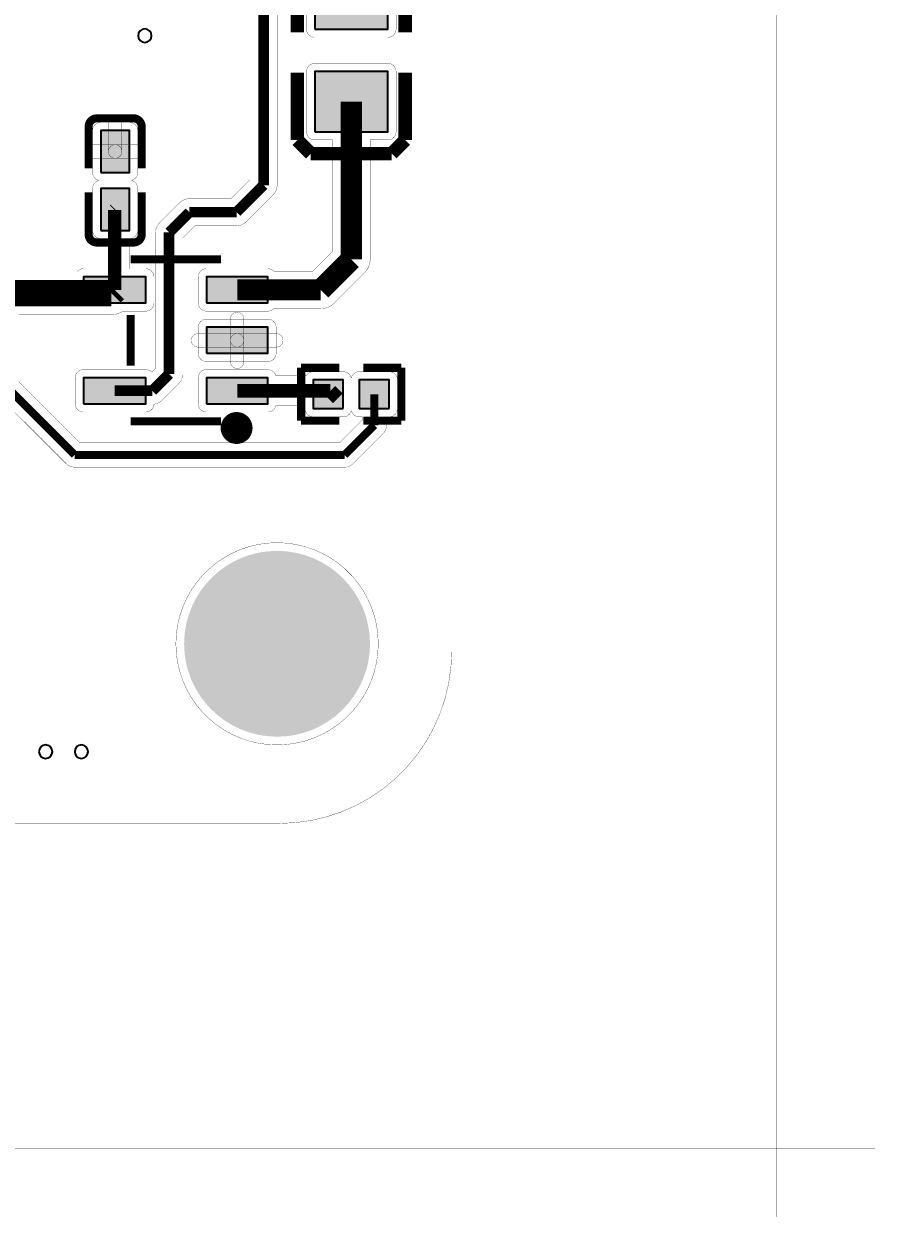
# Model space of a CAD drawing. Header units: millimetres. Extents: x -68.4 to 9.5, y -76.5 to -35.8.
# Drawn here: x -6.54 to 9.48, y -76.46 to -53.98 of the extents above; entities that cross this region are included whole.
import ezdxf

# ---------------------------------------------------------------- set-up
doc = ezdxf.new("R2010")
doc.units = ezdxf.units.MM
for name, color, linetype, true_color in [('Bottom Layer', 7, 'Continuous', 0x0000ff), ('Hole Layer', 7, 'Continuous', 0x222222), ('Top Layer', 7, 'Continuous', 0xff0000), ('Top Silkscreen Layer', 7, 'Continuous', 0xffcc00)]:
    doc.layers.add(name, color=color, linetype=linetype, true_color=true_color)

msp = doc.modelspace()

# ---------------------------------------------------------------- hatches: boundary and pattern name
at = {"layer": 'Bottom Layer'}
msp.add_hatch(color=256, dxfattribs=at).paths.add_polyline_path([(-3.528, -65.659, 1), (-0.028, -65.659, 1)])
at = {"layer": 'Hole Layer'}
msp.add_hatch(color=256, dxfattribs=at).paths.add_polyline_path([(-3.128, -65.659, 1), (-0.428, -65.659, 1)])
at = {"layer": 'Top Layer'}
for points in [[(-1.07, -54.083), (0.308, -54.083), (0.308, -52.951), (-1.07, -52.951)], [(-1.07, -56.016), (0.308, -56.016), (0.308, -54.883), (-1.07, -54.883)], [(-5.096, -56.783), (-4.556, -56.783), (-4.556, -55.993), (-5.096, -55.993)], [(-5.096, -57.873), (-4.556, -57.873), (-4.556, -57.083), (-5.096, -57.083)], [(-5.424, -59.239), (-4.249, -59.239), (-4.249, -58.749), (-5.424, -58.749)], [(-3.108, -59.239), (-1.951, -59.239), (-1.951, -58.749), (-3.108, -58.749)], [(-3.108, -60.189), (-1.951, -60.189), (-1.951, -59.699), (-3.108, -59.699)], [(-5.424, -61.139), (-4.249, -61.139), (-4.249, -60.649), (-5.424, -60.649)], [(-3.108, -61.139), (-1.951, -61.139), (-1.951, -60.649), (-3.108, -60.649)], [(-0.531, -61.23), (-0.531, -60.69), (-1.097, -60.69), (-1.097, -61.23)], [(0.335, -61.23), (0.335, -60.69), (-0.231, -60.69), (-0.231, -61.23)], [(-3.528, -65.659, 1), (-0.028, -65.659, 1)]]:
    msp.add_hatch(color=256, dxfattribs=at).paths.add_polyline_path(points)

# ---------------------------------------------------------------- linework, layer by layer
at = {"layer": 'Bottom Layer', "const_width": 0.00508}
msp.add_lwpolyline([(-68.388, -35.851), (-68.388, -76.454), (7.62, -76.454), (7.62, -35.851)], close=True, dxfattribs=at)
msp.add_lwpolyline([(1.509, -42.799), (1.509, -65.799), (1.509, -65.799, -0.414214), (-1.734, -69.042), (-1.734, -69.042), (-59.734, -69.042)], format="xyb", dxfattribs=at)
msp.add_lwpolyline([(-1.778, -67.564, 0.414214), (0.127, -65.659, 0.414214), (-1.778, -63.755, 0.414214), (-3.683, -65.659, 0.414214)], format="xyb", close=True, dxfattribs=at)
at = {"layer": 'Hole Layer'}
for points in [[(-4.394, -54.207, 1), (-4.14, -54.207, 1)], [(-6.262, -67.691, 1), (-6.008, -67.691, 1)], [(-5.588, -67.691, 1), (-5.334, -67.691, 1)]]:
    msp.add_lwpolyline(points, format="xyb", close=True, dxfattribs=at)
at = {"layer": 'Top Layer', "const_width": 0.00508}
msp.add_lwpolyline([(-67.691, -36.449), (-67.691, -75.156), (9.479, -75.156), (9.479, -36.449)], close=True, dxfattribs=at)
for points in [[(1.509, -42.799), (1.509, -65.799), (1.509, -65.799, -0.414214), (-1.734, -69.042), (-1.734, -69.042), (-59.734, -69.042)], [(-2.287, -51.852), (-2.287, -56.918), (-2.645, -57.277), (-3.429, -57.277), (-3.429, -57.277, 0.198912), (-3.609, -57.351), (-3.609, -57.351), (-3.99, -57.732), (-3.99, -57.732, 0.198912), (-4.065, -57.912), (-4.065, -60.474), (-4.135, -60.545, 0.209908), (-4.249, -60.495), (-5.424, -60.495), (-5.424, -60.495, 0.414214), (-5.579, -60.649), (-5.579, -61.139, 0.414214), (-5.424, -61.294), (-4.249, -61.294, 0.399587), (-4.095, -61.147), (-4.095, -61.147, 0.16824), (-3.945, -61.074), (-3.945, -61.074), (-3.63, -60.759), (-3.63, -60.759, 0.198912), (-3.555, -60.579), (-3.555, -58.018), (-3.324, -57.786), (-2.54, -57.786), (-2.54, -57.786, 0.198912), (-2.36, -57.711), (-2.36, -57.711), (-1.852, -57.203), (-1.852, -57.203, 0.198912), (-1.777, -57.023), (-1.777, -51.86)], [(-1.224, -52.951), (-1.224, -54.083), (-1.224, -54.083, 0.414214), (-1.07, -54.238), (0.308, -54.238, 0.414214), (0.462, -54.083), (0.462, -52.951)], [(-6.643, -59.46), (-4.898, -59.46), (-4.898, -59.46, 0.1458), (-4.676, -59.394), (-4.249, -59.394, 0.414214), (-4.095, -59.239), (-4.095, -58.749, 0.414214), (-4.249, -58.595), (-4.555, -58.595), (-4.555, -58.028, 0.412563), (-4.401, -57.873), (-4.401, -57.083, 0.344982), (-4.519, -56.933, 0.344982), (-4.401, -56.783), (-4.401, -55.993, 0.414214), (-4.556, -55.839), (-5.096, -55.839, 0.414214), (-5.251, -55.993), (-5.251, -56.783, 0.344982), (-5.133, -56.933, 0.344982), (-5.251, -57.083), (-5.251, -57.873, 0.372582), (-5.118, -58.026), (-5.118, -58.595), (-5.424, -58.595), (-5.424, -58.595, 0.223357), (-5.543, -58.651), (-6.872, -58.651)], [(-7.035, -60.981), (-5.75, -62.265), (-5.75, -62.265, 0.198912), (-5.588, -62.333), (-0.508, -62.333), (-0.508, -62.333, 0.198912), (-0.346, -62.265), (-0.346, -62.265), (0.214, -61.706), (0.214, -61.706, 0.198912), (0.281, -61.543), (0.281, -61.543), (0.281, -61.385), (0.335, -61.385, 0.414214), (0.489, -61.23), (0.489, -60.69, 0.414214), (0.335, -60.536), (-0.231, -60.536, 0.344601), (-0.381, -60.653, 0.344601), (-0.531, -60.536), (-1.097, -60.536, 0.267332), (-1.23, -60.613), (-1.801, -60.613, 0.345895), (-1.951, -60.495), (-3.108, -60.495, 0.414214), (-3.262, -60.649), (-3.262, -61.139, 0.414214), (-3.108, -61.294), (-1.951, -61.294, 0.345895), (-1.801, -61.176), (-1.251, -61.176), (-1.251, -61.23, 0.414214), (-1.097, -61.385), (-0.531, -61.385, 0.344601), (-0.381, -61.267, 0.344601), (-0.231, -61.385), (-0.178, -61.385), (-0.178, -61.448), (-0.603, -61.874), (-5.493, -61.874), (-6.643, -60.724)]]:
    msp.add_lwpolyline(points, format="xyb", dxfattribs=at)
at = {"layer": 'Top Layer'}
for points, const_width in [([(-2.032, -57.023), (-2.032, -51.51)], 0.2), ([(-0.381, -58.42), (-0.381, -55.449)], 0.4), ([(-2.032, -57.023), (-2.54, -57.531)], 0.2), ([(-4.837, -57.489), (-4.826, -57.478)], 0.254), ([(-4.837, -58.994), (-4.837, -57.489)], 0.254), ([(-3.429, -57.531), (-3.81, -57.912)], 0.2), ([(-2.54, -57.531), (-3.429, -57.531)], 0.2), ([(-3.81, -57.912), (-3.81, -60.579)], 0.2), ([(-0.955, -58.994), (-0.381, -58.42)], 0.4), ([(-6.872, -59.055), (-4.898, -59.055)], 0.5), ([(-4.898, -59.055), (-4.837, -58.994)], 0.5), ([(-2.529, -58.994), (-0.955, -58.994)], 0.4), ([(-3.81, -60.579), (-4.125, -60.894)], 0.2), ([(-5.588, -62.103), (-6.872, -60.819)], 0.15), ([(-4.125, -60.894), (-4.837, -60.894)], 0.2), ([(-2.529, -60.894), (-0.776, -60.894)], 0.254), ([(-0.776, -60.894), (-0.635, -61.035)], 0.254), ([(0.052, -60.96), (0.052, -61.543)], 0.15), ([(0.052, -61.543), (-0.508, -62.103)], 0.15), ([(-0.508, -62.103), (-5.588, -62.103)], 0.15)]:
    msp.add_lwpolyline(points, dxfattribs=dict(at, const_width=const_width))
for points in [[(-1.07, -54.083), (0.308, -54.083), (0.308, -52.951), (-1.07, -52.951)], [(-1.07, -56.016), (0.308, -56.016), (0.308, -54.883), (-1.07, -54.883)], [(-5.096, -56.783), (-4.556, -56.783), (-4.556, -55.993), (-5.096, -55.993)], [(-5.096, -57.873), (-4.556, -57.873), (-4.556, -57.083), (-5.096, -57.083)], [(-5.424, -59.239), (-4.249, -59.239), (-4.249, -58.749), (-5.424, -58.749)], [(-3.108, -59.239), (-1.951, -59.239), (-1.951, -58.749), (-3.108, -58.749)], [(-3.108, -60.189), (-1.951, -60.189), (-1.951, -59.699), (-3.108, -59.699)], [(-5.424, -61.139), (-4.249, -61.139), (-4.249, -60.649), (-5.424, -60.649)], [(-3.108, -61.139), (-1.951, -61.139), (-1.951, -60.649), (-3.108, -60.649)], [(-0.531, -61.23), (-0.531, -60.69), (-1.097, -60.69), (-1.097, -61.23)], [(0.335, -61.23), (0.335, -60.69), (-0.231, -60.69), (-0.231, -61.23)]]:
    msp.add_lwpolyline(points, close=True, dxfattribs=at)
at = {"layer": 'Top Layer', "const_width": 0.00508}
for points in [[(-3.262, -59.239, 0.414214), (-3.108, -59.394), (-1.951, -59.394, 0.198273), (-1.842, -59.349), (-0.955, -59.349), (-0.955, -59.349, 0.198912), (-0.704, -59.245), (-0.704, -59.245), (-0.13, -58.671), (-0.13, -58.671, 0.198912), (-0.026, -58.42), (-0.026, -58.42), (-0.026, -56.17), (0.308, -56.17, 0.414214), (0.462, -56.016), (0.462, -54.883), (0.462, -54.883, 0.414214), (0.308, -54.729), (-1.07, -54.729, 0.414214), (-1.224, -54.883), (-1.224, -56.016), (-1.224, -56.016, 0.414214), (-1.07, -56.17), (-0.736, -56.17), (-0.736, -58.273), (-1.102, -58.64), (-1.842, -58.64, 0.198273), (-1.951, -58.595), (-3.108, -58.595, 0.414214), (-3.262, -58.749)], [(-4.699, -56.388, -1), (-4.953, -56.388), (-4.953, -55.836, -1), (-4.699, -55.836)], [(-5.253, -56.515, -1), (-5.253, -56.261), (-4.826, -56.261, -1), (-4.826, -56.515)], [(-4.826, -56.515, -1), (-4.826, -56.261), (-4.399, -56.261, -1), (-4.399, -56.515)], [(-3.262, -60.189, 0.414214), (-3.108, -60.344), (-1.951, -60.344, 0.414214), (-1.796, -60.189), (-1.796, -59.699, 0.414214), (-1.951, -59.545), (-3.108, -59.545, 0.414214), (-3.262, -59.699)], [(-2.402, -59.944, -1), (-2.656, -59.944), (-2.656, -59.542, -1), (-2.402, -59.542)], [(-3.265, -60.071, -1), (-3.265, -59.817), (-2.529, -59.817, -1), (-2.529, -60.071)], [(-2.656, -59.944, -1), (-2.402, -59.944), (-2.402, -60.347, -1), (-2.656, -60.347)], [(-2.529, -60.071, -1), (-2.529, -59.817), (-1.793, -59.817, -1), (-1.793, -60.071)], [(-1.778, -67.564, 0.414214), (0.127, -65.659, 0.414214), (-1.778, -63.755, 0.414214), (-3.683, -65.659, 0.414214)]]:
    msp.add_lwpolyline(points, format="xyb", close=True, dxfattribs=at)
at = {"layer": 'Top Silkscreen Layer'}
for points, const_width in [([(-1.397, -52.872), (-1.397, -54.142)], 0.254), ([(-1.397, -52.872), (-1.397, -54.142)], 0.254), ([(0.635, -54.142), (0.635, -52.999)], 0.254), ([(0.635, -54.142), (0.635, -52.999)], 0.254), ([(-1.397, -54.904), (-1.397, -56.047)], 0.254), ([(-1.397, -54.904), (-1.397, -56.047)], 0.254), ([(0.635, -56.174), (0.635, -54.904)], 0.254), ([(0.635, -56.174), (0.635, -54.904)], 0.254), ([(-4.48, -55.764), (-5.172, -55.764)], 0.152), ([(-4.48, -55.764), (-5.172, -55.764)], 0.152), ([(-5.325, -55.917), (-5.325, -56.707)], 0.152), ([(-5.325, -55.917), (-5.325, -56.707)], 0.152), ([(-4.327, -56.707), (-4.327, -55.917)], 0.152), ([(-4.327, -56.707), (-4.327, -55.917)], 0.152), ([(-1.397, -56.047), (-1.397, -56.174)], 0.254), ([(-1.397, -56.047), (-1.397, -56.174)], 0.254), ([(-1.397, -56.174), (-1.143, -56.428)], 0.254), ([(-1.397, -56.174), (-1.143, -56.428)], 0.254), ([(0.381, -56.428), (0.635, -56.174)], 0.254), ([(0.381, -56.428), (0.635, -56.174)], 0.254), ([(-1.143, -56.428), (0.254, -56.428)], 0.254), ([(-1.143, -56.428), (0.254, -56.428)], 0.254), ([(0.254, -56.428), (0.381, -56.428)], 0.254), ([(0.254, -56.428), (0.381, -56.428)], 0.254), ([(-5.325, -57.95), (-5.325, -57.159)], 0.152), ([(-5.325, -57.95), (-5.325, -57.159)], 0.152), ([(-4.327, -57.159), (-4.327, -57.95)], 0.152), ([(-4.327, -57.159), (-4.327, -57.95)], 0.152), ([(-4.48, -58.102), (-5.172, -58.102)], 0.152), ([(-4.48, -58.102), (-5.172, -58.102)], 0.152), ([(-2.832, -58.418), (-4.534, -58.418)], 0.152), ([(-2.832, -58.418), (-4.534, -58.418)], 0.152), ([(-4.534, -59.468), (-4.534, -60.421)], 0.152), ([(-4.534, -59.468), (-4.534, -60.421)], 0.152), ([(-0.607, -60.462), (-1.325, -60.462)], 0.152), ([(-1.325, -60.462), (-1.325, -61.459)], 0.152), ([(-0.607, -60.462), (-1.325, -60.462)], 0.152), ([(-1.325, -60.462), (-1.325, -61.459)], 0.152), ([(-0.155, -60.462), (0.563, -60.462)], 0.152), ([(-0.155, -60.462), (0.563, -60.462)], 0.152), ([(0.563, -60.462), (0.563, -61.459)], 0.152), ([(0.563, -60.462), (0.563, -61.459)], 0.152), ([(-2.832, -61.47), (-4.534, -61.47)], 0.152), ([(-2.832, -61.47), (-4.534, -61.47)], 0.152), ([(-1.325, -61.459), (-0.607, -61.459)], 0.152), ([(-1.325, -61.459), (-0.607, -61.459)], 0.152), ([(0.563, -61.459), (-0.155, -61.459)], 0.152), ([(0.563, -61.459), (-0.155, -61.459)], 0.152)]:
    msp.add_lwpolyline(points, dxfattribs=dict(at, const_width=const_width))
for points, const_width in [([(-5.172, -55.764, 0.414214), (-5.325, -55.917)], 0.152), ([(-5.172, -55.764, 0.414214), (-5.325, -55.917)], 0.152), ([(-4.327, -55.917, 0.414214), (-4.48, -55.764)], 0.152), ([(-4.327, -55.917, 0.414214), (-4.48, -55.764)], 0.152), ([(-5.172, -58.102, -0.414214), (-5.325, -57.95)], 0.152), ([(-5.172, -58.102, -0.414214), (-5.325, -57.95)], 0.152), ([(-4.327, -57.95, -0.414214), (-4.48, -58.102)], 0.152), ([(-4.327, -57.95, -0.414214), (-4.48, -58.102)], 0.152), ([(-2.69, -61.595, 1), (-2.39, -61.595), (-2.39, -61.595, 1), (-2.69, -61.595)], 0.3), ([(-2.69, -61.595, 1), (-2.39, -61.595), (-2.39, -61.595, 1), (-2.69, -61.595)], 0.3)]:
    msp.add_lwpolyline(points, format="xyb", dxfattribs=dict(at, const_width=const_width))

doc.saveas('drawing.dxf')
